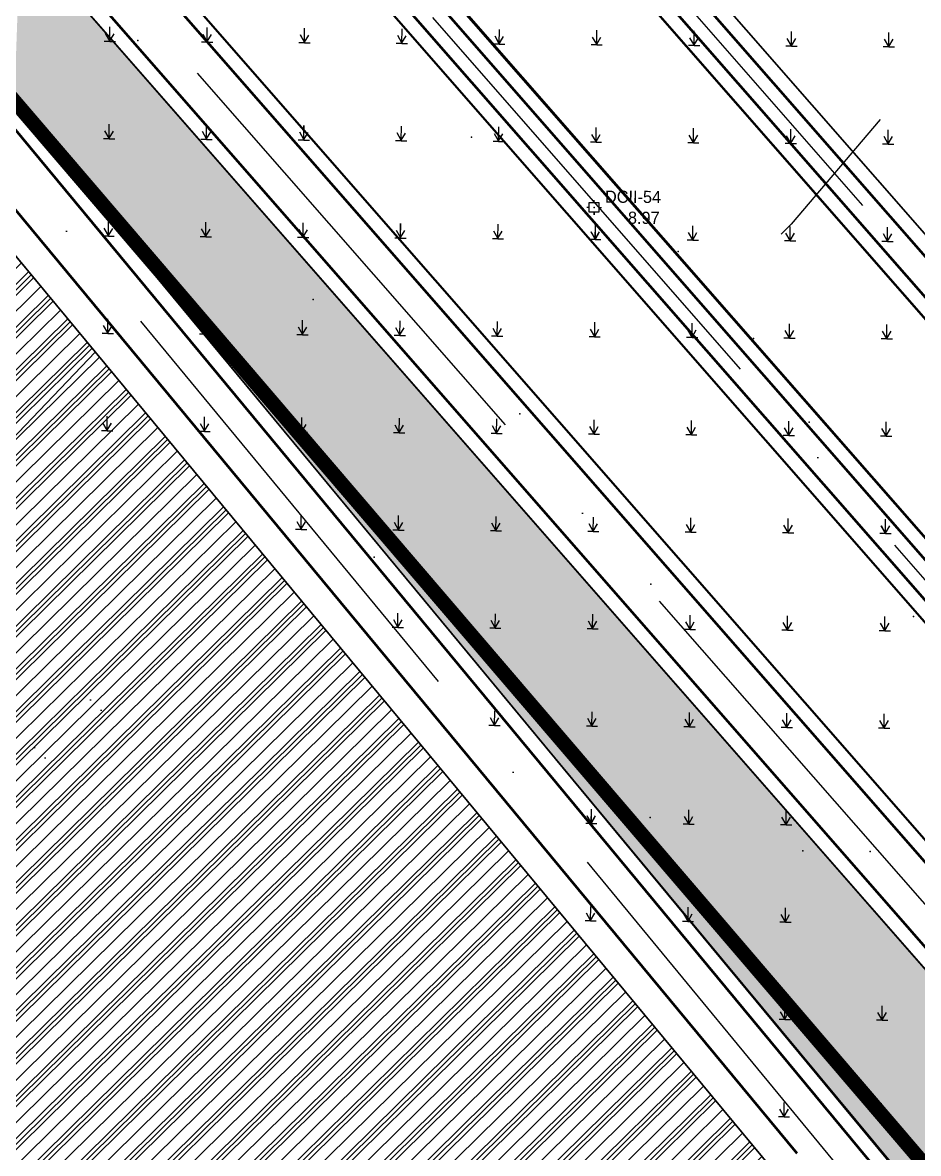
# Model space of a CAD drawing. Extents: x 577299 to 581055, y 2342699 to 2346415.
# Drawn here: x 579145.6 to 579329.5, y 2344991.1 to 2345223.4 of the extents above; entities that cross this region are included whole.
import ezdxf

# ---------------------------------------------------------------- set-up
doc = ezdxf.new("R2010")
doc.units = 0
doc.header["$LTSCALE"] = 10
doc.header["$MEASUREMENT"] = 0
for name, pattern in [('ACAD_ISO10W100', [18, 12, -3, 0, -3]), ('CENTER', [2, 1.25, -0.25, 0.25, -0.25]), ('DUONG_MON', [3.5, 0, -1.5, 2]), ('DUONGDUT', [0.1875, 0.125, -0.0625])]:
    doc.linetypes.add(name, pattern=pattern)
for name, color, linetype, lineweight in [('bo-tdc', 32, 'Continuous', 50), ('r-g-t-ke', 7, 'Continuous', 20), ('whe', 142, 'Continuous', 35), ('wlong-duong', 40, 'Continuous', 53)]:
    doc.layers.add(name, color=color, linetype=linetype, lineweight=lineweight)
for name, color, linetype in [('BoCo', 103, 'Continuous'), ('CAY-NN', 3, 'Continuous'), ('cayxanh', 74, 'Continuous'), ('DG-MON', 8, 'DUONG_MON'), ('dientich', 11, 'Continuous'), ('HTCN', 192, 'Continuous'), ('KYHIEU', 2, 'Continuous'), ('moc', 8, 'Continuous'), ('POINT', 8, 'Continuous'), ('THUA', 60, 'Continuous'), ('Tim dg', 6, 'CENTER')]:
    doc.layers.add(name, color=color, linetype=linetype)
pattern_1 = [(44.58224145, (-17089.494, 4285.579), (-4.387077064, 4.451522755), []), (44.58224145, (-17090.042, 4286.1354), (-4.387077064, 4.451522755), []), (44.58224145, (-17090.5906, 4286.692), (-4.387077064, 4.451522755), []), (44.58224145, (-17092.236, 4288.361), (-4.387077064, 4.451522755), [])]
pattern_2 = [(318.21467, (579255.8356, 2345385.644), (1.442672, 1.614372), [1.25, -1.25]), (18.21467, (579255.8356, 2345385.644), (-0.6767515, 2.056577), [1.25, -1.25]), (78.21467, (579257.023, 2345386.0348), (-2.119423, 0.442204), [1.25, -1.25])]

# ---------------------------------------------------------------- blocks, each defined once
blk = doc.blocks.new('dc-2')
at = {"layer": 'KYHIEU'}
for p, q in [((-0.5, -0.5), (-0.5, 0.5)), ((-0.5, 0.5), (0.5, 0.5)), ((0, 0.5), (0, 0.75)), ((0.5, 0.5), (0.5, -0.5)), ((-0.5, 0), (-0.75, 0)), ((0.5, -0.5), (-0.5, -0.5)), ((0, -0.5), (0, -0.75)), ((0.5, 0), (0.75, 0))]:
    blk.add_line(p, q, dxfattribs=at)
blk.add_point((0, 0), dxfattribs=at)

msp = doc.modelspace()

# ---------------------------------------------------------------- hatches: boundary and pattern name
at = {"layer": 'cayxanh'}
h = msp.add_hatch(dxfattribs=at)
h.set_pattern_fill('STARS', color=256, scale=10, angle=-0.4178, style=0)
h.set_pattern_definition(pattern_2)
h.paths.add_polyline_path([(579145.07, 2345241.36), (579143.83, 2345206.36), (579207.52, 2345129.46), (579246.61, 2345125.28)])
h = msp.add_hatch(dxfattribs=at)
h.set_pattern_fill('STARS', color=256, scale=10, angle=-0.4178, style=0)
h.set_pattern_definition(pattern_2)
h.paths.add_polyline_path([(579343.66, 2345014.34), (579280.27, 2345086.8), (579246.61, 2345125.28), (579207.52, 2345129.46), (579235.3, 2345095.92), (579290.88, 2345029)])
h = msp.add_hatch(dxfattribs=at)
h.set_pattern_fill('STARS', color=256, scale=10, angle=-0.4178, style=0)
h.set_pattern_definition(pattern_2)
h.paths.add_polyline_path([(579352.84, 2345003.84), (579343.66, 2345014.34), (579290.88, 2345029), (579351.68, 2344955.79), (579415.84, 2344882.64), (579456.82, 2344835.92), (579494.34, 2344842.14)])
at = {"layer": 'HTCN'}
h = msp.add_hatch(dxfattribs=at)
h.set_pattern_fill('PLASTI', color=256, scale=25, angle=44.5822, style=0)
h.set_pattern_definition(pattern_1)
h.paths.add_polyline_path([(579123.37, 2345200.35), (579160.48, 2345155.68), (579029.61, 2345018.65), (578977.53, 2345067.67), (579107.45, 2345201)])
h = msp.add_hatch(dxfattribs=at)
h.set_pattern_fill('PLASTI', color=256, scale=25, angle=44.5822, style=0)
h.set_pattern_definition(pattern_1)
h.paths.add_polyline_path([(579160.48, 2345155.68), (579299.46, 2344987.88), (579298.44, 2344970.34), (579098.6, 2344779.33), (578951.92, 2344937.4), (578951.92, 2344937.4), (579029.61, 2345018.65)])

# ---------------------------------------------------------------- linework, layer by layer
at = {"layer": 'bo-tdc', "extrusion": (-8.80861e-05, -0.0001149, 1), "elevation": 1.01}
for points in [[(579409.73, 2345072.46), (579409.26, 2345065.41), (579394.51, 2345052.51), (579387.46, 2345052.98), (579185.28, 2345283.86), (579185.73, 2345290.9), (579200.61, 2345303.91), (579207.67, 2345303.44)], [(579169.6, 2345276.99), (579176.68, 2345276.49), (579378.82, 2345045.42), (579378.35, 2345038.37), (579363.74, 2345025.6), (579356.69, 2345026.07), (579154.4, 2345257.31), (579154.9, 2345264.34)]]:
    msp.add_lwpolyline(points, close=True, dxfattribs=at)
at = {"layer": 'BoCo', "elevation": 0}
msp.add_lwpolyline([(579652.27, 2344619.07), (579675.08, 2344647.2), (579674.8, 2344653.17), (579562.43, 2344767.7, -0.011582), (579517.67, 2344815.49), (579352.84, 2345003.84), (579280.27, 2345086.8), (578917.04, 2345502.02), (578911.48, 2345502.3), (578901.56, 2345493.09), (578900.97, 2345480.26), (578975.96, 2345396.36), (579070.51, 2345290.57), (579116.61, 2345238.99), (579129.09, 2345224.15), (579235.3, 2345095.92), (579351.68, 2344955.79), (579415.84, 2344882.64), (579488.56, 2344799.73), (579607.78, 2344663.82), (579647.11, 2344618.97)], format="xyb", close=True, dxfattribs=at)
at = {"layer": 'CAY-NN', "ltscale": 0.5, "extrusion": (0.002986, 0.010064, 0.999945)}
for p, q in [((579163.45, 2345219.62), (579162.6, 2345221.12)), ((579163.45, 2345219.62), (579162.6, 2345221.12)), ((579163.45, 2345219.62), (579163.47, 2345222.5)), ((579163.45, 2345219.62), (579163.47, 2345222.5)), ((579163.45, 2345219.62), (579164.33, 2345221.11)), ((579163.45, 2345219.62), (579164.33, 2345221.11)), ((579183.45, 2345219.48), (579182.6, 2345220.98)), ((579183.45, 2345219.48), (579182.6, 2345220.98)), ((579183.45, 2345219.48), (579183.47, 2345222.36)), ((579183.45, 2345219.48), (579183.47, 2345222.36)), ((579183.45, 2345219.48), (579184.33, 2345220.97)), ((579183.45, 2345219.48), (579184.33, 2345220.97)), ((579203.45, 2345219.34), (579202.6, 2345220.85)), ((579203.45, 2345219.34), (579202.6, 2345220.84)), ((579203.45, 2345219.34), (579203.47, 2345222.22)), ((579203.45, 2345219.34), (579203.47, 2345222.22)), ((579203.45, 2345219.34), (579204.33, 2345220.83)), ((579203.45, 2345219.34), (579204.33, 2345220.83)), ((579223.45, 2345219.2), (579222.6, 2345220.71)), ((579223.45, 2345219.2), (579222.6, 2345220.71)), ((579223.45, 2345219.2), (579223.47, 2345222.08)), ((579223.45, 2345219.2), (579223.47, 2345222.08)), ((579223.45, 2345219.2), (579224.33, 2345220.69)), ((579223.45, 2345219.2), (579224.33, 2345220.69)), ((579243.45, 2345219.06), (579242.6, 2345220.57)), ((579243.45, 2345219.07), (579242.6, 2345220.57)), ((579243.45, 2345219.07), (579243.47, 2345221.95)), ((579243.45, 2345219.06), (579243.47, 2345221.94)), ((579243.45, 2345219.06), (579244.33, 2345220.56)), ((579243.45, 2345219.07), (579244.32, 2345220.56)), ((579263.45, 2345218.93), (579262.6, 2345220.43)), ((579263.45, 2345218.93), (579262.6, 2345220.43)), ((579263.45, 2345218.93), (579263.47, 2345221.81)), ((579263.45, 2345218.93), (579263.47, 2345221.81)), ((579263.45, 2345218.93), (579264.33, 2345220.42)), ((579263.45, 2345218.93), (579264.32, 2345220.42)), ((579283.45, 2345218.79), (579282.6, 2345220.29)), ((579283.45, 2345218.79), (579282.6, 2345220.29)), ((579283.45, 2345218.79), (579283.47, 2345221.67)), ((579283.45, 2345218.79), (579283.47, 2345221.67)), ((579283.45, 2345218.79), (579284.33, 2345220.28)), ((579283.45, 2345218.79), (579284.32, 2345220.28)), ((579303.45, 2345218.65), (579303.47, 2345221.53)), ((579303.45, 2345218.65), (579303.47, 2345221.53)), ((579323.45, 2345218.51), (579323.47, 2345221.39)), ((579163.45, 2345219.53), (579162.3, 2345219.54)), ((579163.45, 2345219.53), (579162.3, 2345219.54)), ((579163.45, 2345219.53), (579164.61, 2345219.52)), ((579163.45, 2345219.53), (579164.6, 2345219.52)), ((579183.45, 2345219.39), (579182.3, 2345219.4)), ((579183.45, 2345219.39), (579182.3, 2345219.4)), ((579183.45, 2345219.39), (579184.61, 2345219.39)), ((579183.45, 2345219.39), (579184.6, 2345219.39)), ((579203.45, 2345219.25), (579202.3, 2345219.26)), ((579203.45, 2345219.26), (579202.3, 2345219.26)), ((579203.45, 2345219.26), (579204.6, 2345219.25)), ((579203.45, 2345219.25), (579204.61, 2345219.25)), ((579223.45, 2345219.12), (579222.3, 2345219.12)), ((579223.45, 2345219.12), (579222.3, 2345219.12)), ((579223.45, 2345219.12), (579224.6, 2345219.11)), ((579223.45, 2345219.12), (579224.6, 2345219.11)), ((579243.45, 2345218.98), (579242.3, 2345218.99)), ((579243.45, 2345218.98), (579242.3, 2345218.99)), ((579243.45, 2345218.98), (579244.6, 2345218.97)), ((579243.45, 2345218.98), (579244.6, 2345218.97)), ((579263.45, 2345218.84), (579262.3, 2345218.85)), ((579263.45, 2345218.84), (579262.3, 2345218.85)), ((579263.45, 2345218.84), (579264.6, 2345218.83)), ((579263.45, 2345218.84), (579264.6, 2345218.83)), ((579283.45, 2345218.7), (579282.3, 2345218.71)), ((579283.45, 2345218.7), (579282.3, 2345218.71)), ((579283.45, 2345218.7), (579284.6, 2345218.69)), ((579283.45, 2345218.7), (579284.6, 2345218.69)), ((579303.45, 2345218.56), (579302.3, 2345218.57)), ((579303.45, 2345218.56), (579302.3, 2345218.57)), ((579303.45, 2345218.65), (579302.6, 2345220.15)), ((579303.45, 2345218.65), (579302.6, 2345220.15)), ((579303.45, 2345218.65), (579304.33, 2345220.14)), ((579303.45, 2345218.65), (579304.32, 2345220.14)), ((579303.45, 2345218.56), (579304.6, 2345218.55)), ((579303.45, 2345218.56), (579304.6, 2345218.55)), ((579323.45, 2345218.42), (579322.3, 2345218.43)), ((579323.45, 2345218.51), (579322.59, 2345220.01)), ((579323.45, 2345218.51), (579324.32, 2345220)), ((579323.45, 2345218.42), (579324.6, 2345218.41)), ((579163.31, 2345199.62), (579163.33, 2345202.5)), ((579163.32, 2345199.62), (579163.34, 2345202.5)), ((579183.31, 2345199.48), (579183.33, 2345202.36)), ((579183.32, 2345199.48), (579183.34, 2345202.36)), ((579203.31, 2345199.34), (579203.33, 2345202.22)), ((579203.32, 2345199.34), (579203.34, 2345202.22)), ((579223.31, 2345199.21), (579223.33, 2345202.09)), ((579223.31, 2345199.21), (579223.33, 2345202.08)), ((579243.31, 2345199.07), (579243.33, 2345201.95)), ((579243.31, 2345199.07), (579243.33, 2345201.95)), ((579263.31, 2345198.93), (579263.33, 2345201.81)), ((579263.31, 2345198.93), (579263.33, 2345201.81)), ((579283.31, 2345198.79), (579283.33, 2345201.67)), ((579283.31, 2345198.79), (579283.33, 2345201.67)), ((579163.32, 2345199.53), (579162.16, 2345199.54)), ((579163.31, 2345199.53), (579162.16, 2345199.54)), ((579163.32, 2345199.62), (579162.46, 2345201.12)), ((579163.31, 2345199.62), (579162.46, 2345201.12)), ((579163.31, 2345199.62), (579164.19, 2345201.11)), ((579163.31, 2345199.53), (579164.47, 2345199.53)), ((579163.32, 2345199.62), (579164.19, 2345201.11)), ((579163.32, 2345199.53), (579164.47, 2345199.53)), ((579183.32, 2345199.39), (579182.16, 2345199.4)), ((579183.31, 2345199.4), (579182.16, 2345199.4)), ((579183.32, 2345199.48), (579182.46, 2345200.99)), ((579183.31, 2345199.48), (579182.46, 2345200.99)), ((579183.31, 2345199.48), (579184.19, 2345200.97)), ((579183.31, 2345199.4), (579184.47, 2345199.39)), ((579183.32, 2345199.48), (579184.19, 2345200.97)), ((579183.32, 2345199.39), (579184.47, 2345199.39)), ((579203.32, 2345199.34), (579202.46, 2345200.85)), ((579203.31, 2345199.34), (579202.46, 2345200.85)), ((579203.31, 2345199.34), (579204.19, 2345200.83)), ((579203.32, 2345199.34), (579204.19, 2345200.83)), ((579223.31, 2345199.21), (579222.46, 2345200.71)), ((579223.31, 2345199.21), (579222.46, 2345200.71)), ((579223.31, 2345199.21), (579224.19, 2345200.7)), ((579223.31, 2345199.21), (579224.19, 2345200.7)), ((579243.31, 2345199.07), (579242.46, 2345200.57)), ((579243.31, 2345199.07), (579242.46, 2345200.57)), ((579243.31, 2345199.07), (579244.19, 2345200.56)), ((579243.31, 2345199.07), (579244.19, 2345200.56)), ((579263.31, 2345198.93), (579262.46, 2345200.43)), ((579263.31, 2345198.93), (579262.46, 2345200.43)), ((579263.31, 2345198.93), (579264.19, 2345200.42)), ((579263.31, 2345198.93), (579264.19, 2345200.42)), ((579283.31, 2345198.79), (579282.46, 2345200.29)), ((579283.31, 2345198.79), (579282.46, 2345200.29)), ((579283.31, 2345198.79), (579284.19, 2345200.28)), ((579283.31, 2345198.79), (579284.19, 2345200.28)), ((579303.31, 2345198.65), (579302.46, 2345200.15)), ((579303.31, 2345198.65), (579303.33, 2345201.53)), ((579303.31, 2345198.65), (579304.18, 2345200.14)), ((579323.31, 2345198.51), (579322.46, 2345200.01)), ((579323.31, 2345198.51), (579323.33, 2345201.39)), ((579323.31, 2345198.51), (579324.18, 2345200)), ((579203.31, 2345199.26), (579202.16, 2345199.26)), ((579203.31, 2345199.26), (579202.16, 2345199.26)), ((579203.31, 2345199.26), (579204.47, 2345199.25)), ((579203.31, 2345199.26), (579204.46, 2345199.25)), ((579223.31, 2345199.12), (579222.16, 2345199.13)), ((579223.31, 2345199.12), (579222.16, 2345199.13)), ((579223.31, 2345199.12), (579224.47, 2345199.11)), ((579223.31, 2345199.12), (579224.46, 2345199.11)), ((579243.31, 2345198.98), (579242.16, 2345198.99)), ((579243.31, 2345198.98), (579242.16, 2345198.99)), ((579243.31, 2345198.98), (579244.47, 2345198.97)), ((579243.31, 2345198.98), (579244.46, 2345198.97)), ((579263.31, 2345198.84), (579262.16, 2345198.85)), ((579263.31, 2345198.84), (579262.16, 2345198.85)), ((579263.31, 2345198.84), (579264.47, 2345198.83)), ((579263.31, 2345198.84), (579264.46, 2345198.83)), ((579283.31, 2345198.7), (579282.16, 2345198.71)), ((579283.31, 2345198.7), (579282.16, 2345198.71)), ((579283.31, 2345198.7), (579284.46, 2345198.69)), ((579283.31, 2345198.7), (579284.46, 2345198.69)), ((579303.31, 2345198.56), (579302.16, 2345198.57)), ((579303.31, 2345198.56), (579304.46, 2345198.55)), ((579323.31, 2345198.42), (579322.16, 2345198.43)), ((579323.31, 2345198.42), (579324.46, 2345198.42)), ((579163.18, 2345179.62), (579162.32, 2345181.13)), ((579163.18, 2345179.62), (579162.32, 2345181.13)), ((579163.18, 2345179.62), (579163.2, 2345182.5)), ((579163.18, 2345179.62), (579163.2, 2345182.5)), ((579163.18, 2345179.62), (579164.05, 2345181.11)), ((579163.18, 2345179.62), (579164.05, 2345181.11)), ((579183.18, 2345179.48), (579182.32, 2345180.99)), ((579183.18, 2345179.48), (579182.32, 2345180.99)), ((579183.18, 2345179.48), (579183.2, 2345182.36)), ((579183.18, 2345179.48), (579183.2, 2345182.36)), ((579183.18, 2345179.48), (579184.05, 2345180.98)), ((579183.18, 2345179.48), (579184.05, 2345180.97)), ((579203.18, 2345179.35), (579202.32, 2345180.85)), ((579203.18, 2345179.35), (579202.32, 2345180.85)), ((579203.18, 2345179.35), (579203.2, 2345182.23)), ((579203.18, 2345179.35), (579203.2, 2345182.23)), ((579203.18, 2345179.35), (579204.05, 2345180.84)), ((579203.18, 2345179.35), (579204.05, 2345180.84)), ((579223.17, 2345179.21), (579223.19, 2345182.09)), ((579223.18, 2345179.21), (579223.2, 2345182.09)), ((579243.17, 2345179.07), (579243.19, 2345181.95)), ((579243.18, 2345179.07), (579243.2, 2345181.95)), ((579263.17, 2345178.93), (579263.19, 2345181.81)), ((579263.18, 2345178.93), (579263.2, 2345181.81)), ((579283.17, 2345178.79), (579283.19, 2345181.67)), ((579283.18, 2345178.79), (579283.19, 2345181.67)), ((579303.17, 2345178.65), (579303.19, 2345181.53)), ((579303.17, 2345178.65), (579303.19, 2345181.53)), ((579323.17, 2345178.51), (579323.19, 2345181.39)), ((579163.18, 2345179.54), (579162.02, 2345179.54)), ((579163.18, 2345179.54), (579162.03, 2345179.54)), ((579163.18, 2345179.54), (579164.33, 2345179.53)), ((579163.18, 2345179.54), (579164.33, 2345179.53)), ((579183.18, 2345179.4), (579182.02, 2345179.4)), ((579183.18, 2345179.4), (579182.03, 2345179.4)), ((579183.18, 2345179.4), (579184.33, 2345179.39)), ((579183.18, 2345179.4), (579184.33, 2345179.39)), ((579203.18, 2345179.26), (579202.02, 2345179.27)), ((579203.17, 2345179.26), (579202.02, 2345179.27)), ((579203.17, 2345179.26), (579204.33, 2345179.25)), ((579203.18, 2345179.26), (579204.33, 2345179.25)), ((579223.18, 2345179.12), (579222.02, 2345179.13)), ((579223.17, 2345179.12), (579222.02, 2345179.13)), ((579223.18, 2345179.21), (579222.32, 2345180.71)), ((579223.17, 2345179.21), (579222.32, 2345180.71)), ((579223.17, 2345179.21), (579224.05, 2345180.7)), ((579223.17, 2345179.12), (579224.33, 2345179.11)), ((579223.18, 2345179.21), (579224.05, 2345180.7)), ((579223.18, 2345179.12), (579224.33, 2345179.11)), ((579243.18, 2345178.98), (579242.02, 2345178.99)), ((579243.17, 2345178.98), (579242.02, 2345178.99)), ((579243.18, 2345179.07), (579242.32, 2345180.57)), ((579243.17, 2345179.07), (579242.32, 2345180.57)), ((579243.17, 2345179.07), (579244.05, 2345180.56)), ((579243.17, 2345178.98), (579244.33, 2345178.97)), ((579243.18, 2345179.07), (579244.05, 2345180.56)), ((579243.18, 2345178.98), (579244.33, 2345178.97)), ((579263.18, 2345178.84), (579262.02, 2345178.85)), ((579263.17, 2345178.84), (579262.02, 2345178.85)), ((579263.18, 2345178.93), (579262.32, 2345180.43)), ((579263.17, 2345178.93), (579262.32, 2345180.43)), ((579263.17, 2345178.93), (579264.05, 2345180.42)), ((579263.17, 2345178.84), (579264.32, 2345178.83)), ((579263.18, 2345178.93), (579264.05, 2345180.42)), ((579263.18, 2345178.84), (579264.33, 2345178.83)), ((579283.17, 2345178.7), (579282.02, 2345178.71)), ((579283.17, 2345178.7), (579282.02, 2345178.71)), ((579283.18, 2345178.79), (579282.32, 2345180.29)), ((579283.17, 2345178.79), (579282.32, 2345180.29)), ((579283.17, 2345178.79), (579284.05, 2345180.28)), ((579283.17, 2345178.7), (579284.33, 2345178.69)), ((579283.17, 2345178.7), (579284.32, 2345178.69)), ((579283.18, 2345178.79), (579284.05, 2345180.28)), ((579303.17, 2345178.56), (579302.02, 2345178.57)), ((579303.17, 2345178.56), (579302.02, 2345178.57)), ((579303.17, 2345178.65), (579302.32, 2345180.15)), ((579303.17, 2345178.65), (579302.32, 2345180.15)), ((579303.17, 2345178.65), (579304.05, 2345180.14)), ((579303.17, 2345178.65), (579304.05, 2345180.14)), ((579303.17, 2345178.56), (579304.33, 2345178.56)), ((579303.17, 2345178.56), (579304.32, 2345178.56)), ((579323.17, 2345178.43), (579322.02, 2345178.43)), ((579323.17, 2345178.51), (579322.32, 2345180.02)), ((579323.17, 2345178.51), (579324.05, 2345180)), ((579323.17, 2345178.43), (579324.32, 2345178.42)), ((579163.04, 2345159.62), (579163.06, 2345162.5)), ((579163.04, 2345159.62), (579163.06, 2345162.5)), ((579183.04, 2345159.49), (579183.06, 2345162.37)), ((579183.04, 2345159.49), (579183.06, 2345162.37)), ((579203.04, 2345159.35), (579203.06, 2345162.23)), ((579203.04, 2345159.35), (579203.06, 2345162.23)), ((579163.04, 2345159.62), (579162.18, 2345161.13)), ((579163.04, 2345159.62), (579162.19, 2345161.13)), ((579163.04, 2345159.62), (579163.91, 2345161.12)), ((579163.04, 2345159.62), (579163.91, 2345161.11)), ((579183.04, 2345159.49), (579182.18, 2345160.99)), ((579183.04, 2345159.49), (579182.19, 2345160.99)), ((579183.04, 2345159.49), (579183.91, 2345160.98)), ((579183.04, 2345159.49), (579183.91, 2345160.98)), ((579203.04, 2345159.35), (579202.18, 2345160.85)), ((579203.04, 2345159.35), (579202.19, 2345160.85)), ((579203.04, 2345159.35), (579203.91, 2345160.84)), ((579203.04, 2345159.35), (579203.91, 2345160.84)), ((579223.04, 2345159.21), (579222.18, 2345160.71)), ((579223.04, 2345159.21), (579222.18, 2345160.71)), ((579223.04, 2345159.21), (579223.06, 2345162.09)), ((579223.04, 2345159.21), (579223.06, 2345162.09)), ((579223.04, 2345159.21), (579223.91, 2345160.7)), ((579223.04, 2345159.21), (579223.91, 2345160.7)), ((579243.04, 2345159.07), (579242.18, 2345160.57)), ((579243.04, 2345159.07), (579242.18, 2345160.57)), ((579243.04, 2345159.07), (579243.06, 2345161.95)), ((579243.04, 2345159.07), (579243.06, 2345161.95)), ((579243.04, 2345159.07), (579243.91, 2345160.56)), ((579243.04, 2345159.07), (579243.91, 2345160.56)), ((579263.04, 2345158.93), (579262.18, 2345160.43)), ((579263.04, 2345158.93), (579262.18, 2345160.43)), ((579263.04, 2345158.93), (579263.06, 2345161.81)), ((579263.04, 2345158.93), (579263.06, 2345161.81)), ((579263.04, 2345158.93), (579263.91, 2345160.42)), ((579263.04, 2345158.93), (579263.91, 2345160.42)), ((579283.04, 2345158.79), (579282.18, 2345160.29)), ((579283.03, 2345158.79), (579282.18, 2345160.29)), ((579283.03, 2345158.79), (579283.05, 2345161.67)), ((579283.03, 2345158.79), (579283.91, 2345160.28)), ((579283.04, 2345158.79), (579283.06, 2345161.67)), ((579283.04, 2345158.79), (579283.91, 2345160.28)), ((579303.04, 2345158.65), (579302.18, 2345160.16)), ((579303.03, 2345158.65), (579302.18, 2345160.16)), ((579303.03, 2345158.65), (579303.05, 2345161.53)), ((579303.03, 2345158.65), (579303.91, 2345160.14)), ((579303.04, 2345158.65), (579303.06, 2345161.53)), ((579303.04, 2345158.65), (579303.91, 2345160.14)), ((579323.04, 2345158.51), (579322.18, 2345160.02)), ((579323.03, 2345158.51), (579322.18, 2345160.02)), ((579323.03, 2345158.51), (579323.05, 2345161.39)), ((579323.03, 2345158.51), (579323.91, 2345160)), ((579323.04, 2345158.51), (579323.06, 2345161.39)), ((579323.04, 2345158.51), (579323.91, 2345160)), ((579163.04, 2345159.54), (579161.89, 2345159.55)), ((579163.04, 2345159.54), (579161.89, 2345159.54)), ((579163.04, 2345159.54), (579164.19, 2345159.53)), ((579163.04, 2345159.54), (579164.19, 2345159.53)), ((579183.04, 2345159.4), (579181.89, 2345159.41)), ((579183.04, 2345159.4), (579181.89, 2345159.41)), ((579183.04, 2345159.4), (579184.19, 2345159.39)), ((579183.04, 2345159.4), (579184.19, 2345159.39)), ((579203.04, 2345159.26), (579201.88, 2345159.27)), ((579203.04, 2345159.26), (579201.89, 2345159.27)), ((579203.04, 2345159.26), (579204.19, 2345159.25)), ((579203.04, 2345159.26), (579204.19, 2345159.25)), ((579223.04, 2345159.12), (579221.88, 2345159.13)), ((579223.04, 2345159.12), (579221.89, 2345159.13)), ((579223.04, 2345159.12), (579224.19, 2345159.11)), ((579223.04, 2345159.12), (579224.19, 2345159.11)), ((579243.04, 2345158.98), (579241.88, 2345158.99)), ((579243.04, 2345158.98), (579241.89, 2345158.99)), ((579243.04, 2345158.98), (579244.19, 2345158.97)), ((579243.04, 2345158.98), (579244.19, 2345158.97)), ((579263.04, 2345158.84), (579261.88, 2345158.85)), ((579263.03, 2345158.84), (579261.88, 2345158.85)), ((579263.03, 2345158.84), (579264.19, 2345158.84)), ((579263.04, 2345158.84), (579264.19, 2345158.83)), ((579283.04, 2345158.7), (579281.88, 2345158.71)), ((579283.03, 2345158.7), (579281.88, 2345158.71)), ((579283.03, 2345158.7), (579284.19, 2345158.7)), ((579283.04, 2345158.7), (579284.19, 2345158.7)), ((579303.04, 2345158.57), (579301.88, 2345158.57)), ((579303.03, 2345158.57), (579301.88, 2345158.57)), ((579303.03, 2345158.57), (579304.19, 2345158.56)), ((579303.04, 2345158.57), (579304.19, 2345158.56)), ((579323.04, 2345158.43), (579321.88, 2345158.43)), ((579323.03, 2345158.43), (579321.88, 2345158.43)), ((579323.03, 2345158.43), (579324.19, 2345158.42)), ((579323.04, 2345158.43), (579324.19, 2345158.42)), ((579162.9, 2345139.63), (579162.92, 2345142.51)), ((579162.9, 2345139.63), (579162.92, 2345142.51)), ((579182.9, 2345139.49), (579182.92, 2345142.37)), ((579182.9, 2345139.49), (579182.92, 2345142.37)), ((579202.9, 2345139.35), (579202.92, 2345142.23)), ((579202.9, 2345139.35), (579202.92, 2345142.23)), ((579222.9, 2345139.21), (579222.92, 2345142.09)), ((579222.9, 2345139.21), (579222.92, 2345142.09)), ((579242.9, 2345139.07), (579242.92, 2345141.95)), ((579242.9, 2345139.07), (579242.92, 2345141.95)), ((579262.9, 2345138.93), (579262.92, 2345141.81)), ((579262.9, 2345138.93), (579262.92, 2345141.81)), ((579282.9, 2345138.79), (579282.92, 2345141.67)), ((579282.9, 2345138.79), (579282.92, 2345141.67)), ((579302.9, 2345138.65), (579302.92, 2345141.53)), ((579302.9, 2345138.65), (579302.92, 2345141.53)), ((579322.9, 2345138.52), (579322.92, 2345141.4)), ((579322.9, 2345138.52), (579322.92, 2345141.4)), ((579162.9, 2345139.54), (579161.75, 2345139.55)), ((579162.9, 2345139.54), (579161.75, 2345139.55)), ((579162.9, 2345139.63), (579162.05, 2345141.13)), ((579162.9, 2345139.63), (579162.05, 2345141.13)), ((579162.9, 2345139.63), (579163.78, 2345141.12)), ((579162.9, 2345139.63), (579163.77, 2345141.12)), ((579162.9, 2345139.54), (579164.05, 2345139.53)), ((579162.9, 2345139.54), (579164.05, 2345139.53)), ((579182.9, 2345139.4), (579181.75, 2345139.41)), ((579182.9, 2345139.4), (579181.75, 2345139.41)), ((579182.9, 2345139.49), (579182.05, 2345140.99)), ((579182.9, 2345139.49), (579182.05, 2345140.99)), ((579182.9, 2345139.49), (579183.78, 2345140.98)), ((579182.9, 2345139.49), (579183.77, 2345140.98)), ((579182.9, 2345139.4), (579184.05, 2345139.39)), ((579182.9, 2345139.4), (579184.05, 2345139.39)), ((579202.9, 2345139.26), (579201.75, 2345139.27)), ((579202.9, 2345139.26), (579201.75, 2345139.27)), ((579202.9, 2345139.35), (579202.05, 2345140.85)), ((579202.9, 2345139.35), (579202.05, 2345140.85)), ((579202.9, 2345139.35), (579203.78, 2345140.84)), ((579202.9, 2345139.35), (579203.77, 2345140.84)), ((579202.9, 2345139.26), (579204.05, 2345139.25)), ((579202.9, 2345139.26), (579204.05, 2345139.25)), ((579222.9, 2345139.12), (579221.75, 2345139.13)), ((579222.9, 2345139.12), (579221.75, 2345139.13)), ((579222.9, 2345139.21), (579222.04, 2345140.71)), ((579222.9, 2345139.21), (579222.05, 2345140.71)), ((579222.9, 2345139.21), (579223.77, 2345140.7)), ((579222.9, 2345139.21), (579223.77, 2345140.7)), ((579222.9, 2345139.12), (579224.05, 2345139.11)), ((579222.9, 2345139.12), (579224.05, 2345139.11)), ((579242.9, 2345138.98), (579241.75, 2345138.99)), ((579242.9, 2345138.98), (579241.75, 2345138.99)), ((579242.9, 2345139.07), (579242.04, 2345140.57)), ((579242.9, 2345139.07), (579242.05, 2345140.57)), ((579242.9, 2345139.07), (579243.77, 2345140.56)), ((579242.9, 2345139.07), (579243.77, 2345140.56)), ((579242.9, 2345138.98), (579244.05, 2345138.98)), ((579242.9, 2345138.98), (579244.05, 2345138.98)), ((579262.9, 2345138.93), (579262.04, 2345140.43)), ((579262.9, 2345138.93), (579262.05, 2345140.43)), ((579262.9, 2345138.93), (579263.77, 2345140.42)), ((579262.9, 2345138.93), (579263.77, 2345140.42)), ((579282.9, 2345138.79), (579282.04, 2345140.3)), ((579282.9, 2345138.79), (579282.05, 2345140.3)), ((579282.9, 2345138.79), (579283.77, 2345140.28)), ((579282.9, 2345138.79), (579283.77, 2345140.28)), ((579302.9, 2345138.65), (579302.04, 2345140.16)), ((579302.9, 2345138.65), (579302.04, 2345140.16)), ((579302.9, 2345138.65), (579303.77, 2345140.15)), ((579302.9, 2345138.65), (579303.77, 2345140.14)), ((579322.9, 2345138.52), (579322.04, 2345140.02)), ((579322.9, 2345138.52), (579322.04, 2345140.02)), ((579322.9, 2345138.52), (579323.77, 2345140.01)), ((579322.9, 2345138.52), (579323.77, 2345140.01)), ((579262.9, 2345138.84), (579261.74, 2345138.85)), ((579262.9, 2345138.84), (579261.75, 2345138.85)), ((579262.9, 2345138.84), (579264.05, 2345138.84)), ((579262.9, 2345138.84), (579264.05, 2345138.84)), ((579282.9, 2345138.71), (579281.74, 2345138.71)), ((579282.9, 2345138.71), (579281.75, 2345138.71)), ((579282.9, 2345138.71), (579284.05, 2345138.7)), ((579282.9, 2345138.71), (579284.05, 2345138.7)), ((579302.9, 2345138.57), (579301.74, 2345138.58)), ((579302.9, 2345138.57), (579301.75, 2345138.57)), ((579302.9, 2345138.57), (579304.05, 2345138.56)), ((579302.9, 2345138.57), (579304.05, 2345138.56)), ((579322.9, 2345138.43), (579321.74, 2345138.44)), ((579322.89, 2345138.43), (579321.74, 2345138.44)), ((579322.89, 2345138.43), (579324.05, 2345138.42)), ((579322.9, 2345138.43), (579324.05, 2345138.42)), ((579202.76, 2345119.35), (579201.91, 2345120.85)), ((579202.76, 2345119.35), (579201.91, 2345120.85)), ((579202.76, 2345119.35), (579202.78, 2345122.23)), ((579202.76, 2345119.35), (579202.78, 2345122.23)), ((579202.76, 2345119.35), (579203.64, 2345120.84)), ((579202.76, 2345119.35), (579203.63, 2345120.84)), ((579222.76, 2345119.21), (579221.91, 2345120.71)), ((579222.76, 2345119.21), (579221.91, 2345120.71)), ((579222.76, 2345119.21), (579222.78, 2345122.09)), ((579222.76, 2345119.21), (579222.78, 2345122.09)), ((579222.76, 2345119.21), (579223.64, 2345120.7)), ((579222.76, 2345119.21), (579223.63, 2345120.7)), ((579242.76, 2345119.07), (579241.91, 2345120.58)), ((579242.76, 2345119.07), (579241.91, 2345120.57)), ((579242.76, 2345119.07), (579242.78, 2345121.95)), ((579242.76, 2345119.07), (579242.78, 2345121.95)), ((579242.76, 2345119.07), (579243.64, 2345120.56)), ((579242.76, 2345119.07), (579243.63, 2345120.56)), ((579262.76, 2345118.93), (579261.91, 2345120.44)), ((579262.76, 2345118.93), (579261.91, 2345120.44)), ((579262.76, 2345118.93), (579262.78, 2345121.81)), ((579262.76, 2345118.93), (579262.78, 2345121.81)), ((579262.76, 2345118.93), (579263.64, 2345120.42)), ((579262.76, 2345118.93), (579263.63, 2345120.42)), ((579282.76, 2345118.79), (579282.78, 2345121.67)), ((579282.76, 2345118.8), (579282.78, 2345121.67)), ((579302.76, 2345118.66), (579302.78, 2345121.54)), ((579302.76, 2345118.66), (579302.78, 2345121.54)), ((579322.76, 2345118.52), (579322.78, 2345121.4)), ((579322.76, 2345118.52), (579322.78, 2345121.4)), ((579202.76, 2345119.26), (579201.61, 2345119.27)), ((579202.76, 2345119.26), (579201.61, 2345119.27)), ((579202.76, 2345119.26), (579203.91, 2345119.25)), ((579202.76, 2345119.26), (579203.91, 2345119.25)), ((579222.76, 2345119.12), (579221.61, 2345119.13)), ((579222.76, 2345119.12), (579221.61, 2345119.13)), ((579222.76, 2345119.12), (579223.91, 2345119.12)), ((579222.76, 2345119.12), (579223.91, 2345119.12)), ((579242.76, 2345118.98), (579241.61, 2345118.99)), ((579242.76, 2345118.98), (579241.61, 2345118.99)), ((579242.76, 2345118.98), (579243.91, 2345118.98)), ((579242.76, 2345118.98), (579243.91, 2345118.98)), ((579262.76, 2345118.85), (579261.61, 2345118.85)), ((579262.76, 2345118.85), (579261.61, 2345118.85)), ((579262.76, 2345118.85), (579263.91, 2345118.84)), ((579262.76, 2345118.85), (579263.91, 2345118.84)), ((579282.76, 2345118.71), (579281.61, 2345118.72)), ((579282.76, 2345118.71), (579281.61, 2345118.72)), ((579282.76, 2345118.8), (579281.9, 2345120.3)), ((579282.76, 2345118.79), (579281.91, 2345120.3)), ((579282.76, 2345118.79), (579283.63, 2345120.29)), ((579282.76, 2345118.8), (579283.63, 2345120.29)), ((579282.76, 2345118.71), (579283.91, 2345118.7)), ((579282.76, 2345118.71), (579283.91, 2345118.7)), ((579302.76, 2345118.57), (579301.61, 2345118.58)), ((579302.76, 2345118.57), (579301.61, 2345118.58)), ((579302.76, 2345118.66), (579301.9, 2345120.16)), ((579302.76, 2345118.66), (579301.91, 2345120.16)), ((579302.76, 2345118.66), (579303.63, 2345120.15)), ((579302.76, 2345118.66), (579303.63, 2345120.15)), ((579302.76, 2345118.57), (579303.91, 2345118.56)), ((579302.76, 2345118.57), (579303.91, 2345118.56)), ((579322.76, 2345118.43), (579321.6, 2345118.44)), ((579322.76, 2345118.43), (579321.61, 2345118.44)), ((579322.76, 2345118.52), (579321.9, 2345120.02)), ((579322.76, 2345118.52), (579321.91, 2345120.02)), ((579322.76, 2345118.52), (579323.63, 2345120.01)), ((579322.76, 2345118.52), (579323.63, 2345120.01)), ((579322.76, 2345118.43), (579323.91, 2345118.42)), ((579322.76, 2345118.43), (579323.91, 2345118.42)), ((579222.62, 2345099.21), (579222.64, 2345102.09)), ((579222.62, 2345099.21), (579222.64, 2345102.09)), ((579242.62, 2345099.07), (579242.64, 2345101.95)), ((579242.62, 2345099.07), (579242.64, 2345101.95)), ((579262.62, 2345098.94), (579262.64, 2345101.82)), ((579262.62, 2345098.94), (579262.64, 2345101.81)), ((579222.62, 2345099.21), (579221.77, 2345100.72)), ((579222.62, 2345099.21), (579221.77, 2345100.72)), ((579222.62, 2345099.21), (579223.5, 2345100.7)), ((579222.62, 2345099.21), (579223.5, 2345100.7)), ((579242.62, 2345099.07), (579241.77, 2345100.58)), ((579242.62, 2345099.07), (579241.77, 2345100.58)), ((579242.62, 2345099.07), (579243.5, 2345100.56)), ((579242.62, 2345099.07), (579243.5, 2345100.56)), ((579262.62, 2345098.94), (579261.77, 2345100.44)), ((579262.62, 2345098.94), (579261.77, 2345100.44)), ((579262.62, 2345098.94), (579263.5, 2345100.43)), ((579262.62, 2345098.94), (579263.5, 2345100.43)), ((579282.62, 2345098.8), (579281.77, 2345100.3)), ((579282.62, 2345098.8), (579281.77, 2345100.3)), ((579282.62, 2345098.8), (579282.64, 2345101.68)), ((579282.62, 2345098.8), (579282.64, 2345101.68)), ((579282.62, 2345098.8), (579283.5, 2345100.29)), ((579282.62, 2345098.8), (579283.49, 2345100.29)), ((579302.62, 2345098.66), (579301.77, 2345100.16)), ((579302.62, 2345098.66), (579301.77, 2345100.16)), ((579302.62, 2345098.66), (579302.64, 2345101.54)), ((579302.62, 2345098.66), (579302.64, 2345101.54)), ((579302.62, 2345098.66), (579303.5, 2345100.15)), ((579302.62, 2345098.66), (579303.49, 2345100.15)), ((579322.62, 2345098.52), (579321.77, 2345100.02)), ((579322.62, 2345098.52), (579321.77, 2345100.02)), ((579322.62, 2345098.52), (579322.64, 2345101.4)), ((579322.62, 2345098.52), (579322.64, 2345101.4)), ((579322.62, 2345098.52), (579323.5, 2345100.01)), ((579322.62, 2345098.52), (579323.49, 2345100.01)), ((579222.62, 2345099.12), (579221.47, 2345099.13)), ((579222.62, 2345099.13), (579221.47, 2345099.13)), ((579222.62, 2345099.13), (579223.77, 2345099.12)), ((579222.62, 2345099.12), (579223.78, 2345099.12)), ((579242.62, 2345098.99), (579241.47, 2345098.99)), ((579242.62, 2345098.99), (579241.47, 2345098.99)), ((579242.62, 2345098.99), (579243.77, 2345098.98)), ((579242.62, 2345098.99), (579243.77, 2345098.98)), ((579262.62, 2345098.85), (579261.47, 2345098.86)), ((579262.62, 2345098.85), (579261.47, 2345098.86)), ((579262.62, 2345098.85), (579263.77, 2345098.84)), ((579262.62, 2345098.85), (579263.77, 2345098.84)), ((579282.62, 2345098.71), (579281.47, 2345098.72)), ((579282.62, 2345098.71), (579281.47, 2345098.72)), ((579282.62, 2345098.71), (579283.77, 2345098.7)), ((579282.62, 2345098.71), (579283.77, 2345098.7)), ((579302.62, 2345098.57), (579301.47, 2345098.58)), ((579302.62, 2345098.57), (579301.47, 2345098.58)), ((579302.62, 2345098.57), (579303.77, 2345098.56)), ((579302.62, 2345098.57), (579303.77, 2345098.56)), ((579322.62, 2345098.43), (579321.47, 2345098.44)), ((579322.62, 2345098.43), (579321.47, 2345098.44)), ((579322.62, 2345098.43), (579323.77, 2345098.42)), ((579322.62, 2345098.43), (579323.77, 2345098.42)), ((579242.48, 2345079.08), (579242.5, 2345081.96)), ((579242.49, 2345079.08), (579242.51, 2345081.96)), ((579262.48, 2345078.94), (579262.5, 2345081.82)), ((579262.48, 2345078.94), (579262.5, 2345081.82)), ((579282.48, 2345078.8), (579282.5, 2345081.68)), ((579282.48, 2345078.8), (579282.5, 2345081.68)), ((579302.48, 2345078.66), (579302.5, 2345081.54)), ((579302.48, 2345078.66), (579302.5, 2345081.54)), ((579322.48, 2345078.52), (579322.5, 2345081.4)), ((579322.48, 2345078.52), (579322.5, 2345081.4)), ((579242.48, 2345078.99), (579241.33, 2345079)), ((579242.48, 2345078.99), (579241.33, 2345079)), ((579242.49, 2345079.08), (579241.63, 2345080.58)), ((579242.48, 2345079.08), (579241.63, 2345080.58)), ((579242.48, 2345079.08), (579243.36, 2345080.57)), ((579242.48, 2345078.99), (579243.64, 2345078.98)), ((579242.48, 2345078.99), (579243.63, 2345078.98)), ((579242.49, 2345079.08), (579243.36, 2345080.57)), ((579262.48, 2345078.85), (579261.33, 2345078.86)), ((579262.48, 2345078.85), (579261.33, 2345078.86)), ((579262.48, 2345078.94), (579261.63, 2345080.44)), ((579262.48, 2345078.94), (579261.63, 2345080.44)), ((579262.48, 2345078.94), (579263.36, 2345080.43)), ((579262.48, 2345078.94), (579263.36, 2345080.43)), ((579262.48, 2345078.85), (579263.64, 2345078.84)), ((579262.48, 2345078.85), (579263.63, 2345078.84)), ((579282.48, 2345078.71), (579281.33, 2345078.72)), ((579282.48, 2345078.71), (579281.33, 2345078.72)), ((579282.48, 2345078.8), (579281.63, 2345080.3)), ((579282.48, 2345078.8), (579281.63, 2345080.3)), ((579282.48, 2345078.8), (579283.36, 2345080.29)), ((579282.48, 2345078.8), (579283.36, 2345080.29)), ((579282.48, 2345078.71), (579283.64, 2345078.7)), ((579282.48, 2345078.71), (579283.63, 2345078.7)), ((579302.48, 2345078.57), (579301.33, 2345078.58)), ((579302.48, 2345078.57), (579301.33, 2345078.58)), ((579302.48, 2345078.66), (579301.63, 2345080.16)), ((579302.48, 2345078.66), (579301.63, 2345080.16)), ((579302.48, 2345078.66), (579303.36, 2345080.15)), ((579302.48, 2345078.66), (579303.36, 2345080.15)), ((579302.48, 2345078.57), (579303.63, 2345078.56)), ((579302.48, 2345078.57), (579303.63, 2345078.56)), ((579322.48, 2345078.52), (579321.63, 2345080.02)), ((579322.48, 2345078.52), (579321.63, 2345080.02)), ((579322.48, 2345078.52), (579323.36, 2345080.01)), ((579322.48, 2345078.52), (579323.36, 2345080.01)), ((579322.48, 2345078.43), (579321.33, 2345078.44)), ((579322.48, 2345078.43), (579321.33, 2345078.44)), ((579322.48, 2345078.43), (579323.63, 2345078.42)), ((579322.48, 2345078.43), (579323.63, 2345078.42)), ((579262.35, 2345058.94), (579261.49, 2345060.44)), ((579262.34, 2345058.94), (579261.49, 2345060.44)), ((579262.34, 2345058.94), (579262.36, 2345061.82)), ((579262.34, 2345058.94), (579263.22, 2345060.43)), ((579262.35, 2345058.94), (579262.37, 2345061.82)), ((579262.35, 2345058.94), (579263.22, 2345060.43)), ((579282.35, 2345058.8), (579281.49, 2345060.3)), ((579282.34, 2345058.8), (579281.49, 2345060.3)), ((579282.34, 2345058.8), (579282.36, 2345061.68)), ((579282.34, 2345058.8), (579283.22, 2345060.29)), ((579282.35, 2345058.8), (579282.37, 2345061.68)), ((579282.35, 2345058.8), (579283.22, 2345060.29)), ((579302.35, 2345058.66), (579301.49, 2345060.16)), ((579302.34, 2345058.66), (579301.49, 2345060.16)), ((579302.34, 2345058.66), (579302.36, 2345061.54)), ((579302.34, 2345058.66), (579303.22, 2345060.15)), ((579302.35, 2345058.66), (579302.37, 2345061.54)), ((579302.35, 2345058.66), (579303.22, 2345060.15)), ((579262.35, 2345058.85), (579261.19, 2345058.86)), ((579262.34, 2345058.85), (579261.19, 2345058.86)), ((579262.34, 2345058.85), (579263.5, 2345058.84)), ((579262.35, 2345058.85), (579263.5, 2345058.84)), ((579282.35, 2345058.71), (579281.19, 2345058.72)), ((579282.34, 2345058.71), (579281.19, 2345058.72)), ((579282.34, 2345058.71), (579283.5, 2345058.7)), ((579282.35, 2345058.71), (579283.5, 2345058.7)), ((579302.34, 2345058.57), (579301.19, 2345058.58)), ((579302.34, 2345058.57), (579301.19, 2345058.58)), ((579302.34, 2345058.57), (579303.5, 2345058.56)), ((579302.34, 2345058.57), (579303.49, 2345058.57)), ((579262.21, 2345038.94), (579262.23, 2345041.82)), ((579262.21, 2345038.94), (579262.23, 2345041.82)), ((579282.21, 2345038.8), (579282.23, 2345041.68)), ((579282.21, 2345038.8), (579282.23, 2345041.68)), ((579302.21, 2345038.66), (579302.23, 2345041.54)), ((579302.21, 2345038.66), (579302.22, 2345041.54)), ((579262.21, 2345038.94), (579261.35, 2345040.44)), ((579262.21, 2345038.94), (579261.35, 2345040.44)), ((579262.21, 2345038.94), (579263.08, 2345040.43)), ((579262.21, 2345038.94), (579263.08, 2345040.43)), ((579282.21, 2345038.8), (579281.35, 2345040.3)), ((579282.21, 2345038.8), (579281.35, 2345040.3)), ((579282.21, 2345038.8), (579283.08, 2345040.29)), ((579282.21, 2345038.8), (579283.08, 2345040.29)), ((579302.21, 2345038.66), (579301.35, 2345040.16)), ((579302.21, 2345038.66), (579301.35, 2345040.16)), ((579302.21, 2345038.66), (579303.08, 2345040.15)), ((579302.21, 2345038.66), (579303.08, 2345040.15)), ((579262.21, 2345038.85), (579261.05, 2345038.86)), ((579262.21, 2345038.85), (579261.06, 2345038.86)), ((579262.21, 2345038.85), (579263.36, 2345038.84)), ((579262.21, 2345038.85), (579263.36, 2345038.84)), ((579282.2, 2345038.71), (579281.05, 2345038.72)), ((579282.21, 2345038.71), (579281.06, 2345038.72)), ((579282.2, 2345038.71), (579283.36, 2345038.71)), ((579282.21, 2345038.71), (579283.36, 2345038.71)), ((579302.21, 2345038.57), (579301.05, 2345038.58)), ((579302.2, 2345038.57), (579301.05, 2345038.58)), ((579302.2, 2345038.57), (579303.36, 2345038.57)), ((579302.21, 2345038.57), (579303.36, 2345038.57)), ((579302.07, 2345018.66), (579302.09, 2345021.54)), ((579302.07, 2345018.66), (579302.09, 2345021.54)), ((579322.07, 2345018.52), (579322.09, 2345021.4)), ((579322.07, 2345018.53), (579322.09, 2345021.4)), ((579302.07, 2345018.58), (579300.91, 2345018.58)), ((579302.07, 2345018.58), (579300.92, 2345018.58)), ((579302.07, 2345018.66), (579301.21, 2345020.17)), ((579302.07, 2345018.66), (579301.22, 2345020.17)), ((579302.07, 2345018.66), (579302.94, 2345020.15)), ((579302.07, 2345018.66), (579302.94, 2345020.15)), ((579302.07, 2345018.58), (579303.22, 2345018.57)), ((579302.07, 2345018.58), (579303.22, 2345018.57)), ((579322.07, 2345018.44), (579320.91, 2345018.45)), ((579322.07, 2345018.44), (579320.92, 2345018.45)), ((579322.07, 2345018.52), (579321.21, 2345020.03)), ((579322.07, 2345018.53), (579321.21, 2345020.03)), ((579322.07, 2345018.52), (579322.94, 2345020.02)), ((579322.07, 2345018.53), (579322.94, 2345020.02)), ((579322.07, 2345018.44), (579323.22, 2345018.43)), ((579322.07, 2345018.44), (579323.22, 2345018.43)), ((579301.93, 2344998.67), (579301.07, 2345000.17)), ((579301.93, 2344998.67), (579301.08, 2345000.17)), ((579301.93, 2344998.67), (579301.95, 2345001.55)), ((579301.93, 2344998.67), (579301.95, 2345001.54)), ((579301.93, 2344998.67), (579302.81, 2345000.16)), ((579301.93, 2344998.67), (579302.8, 2345000.16)), ((579321.93, 2344998.53), (579321.07, 2345000.03)), ((579321.93, 2344998.53), (579321.08, 2345000.03)), ((579321.93, 2344998.53), (579321.95, 2345001.41)), ((579321.93, 2344998.53), (579321.95, 2345001.41)), ((579321.93, 2344998.53), (579322.8, 2345000.02)), ((579321.93, 2344998.53), (579322.8, 2345000.02)), ((579301.93, 2344998.58), (579300.78, 2344998.59)), ((579301.93, 2344998.58), (579300.78, 2344998.59)), ((579301.93, 2344998.58), (579303.08, 2344998.57)), ((579301.93, 2344998.58), (579303.08, 2344998.57)), ((579321.93, 2344998.44), (579320.78, 2344998.45)), ((579321.93, 2344998.44), (579320.78, 2344998.45)), ((579321.93, 2344998.44), (579323.08, 2344998.43)), ((579321.93, 2344998.44), (579323.08, 2344998.43))]:
    msp.add_line(p, q, dxfattribs=at)
at = {"layer": 'DG-MON', "extrusion": (0.002986, 0.010064, 0.999945), "elevation": -7.89}
for points in [[(579232.59, 2345203.08), (579136.56, 2345121.33), (579097.96, 2345090.34)], [(579234.75, 2345200.98), (579138.47, 2345119.02), (579101.92, 2345089.72)]]:
    msp.add_lwpolyline(points, dxfattribs=at)
at = {"layer": 'dientich'}
msp.add_lwpolyline([(579123.37, 2345200.35), (579160.48, 2345155.68), (579029.61, 2345018.65), (578977.53, 2345067.67), (579107.45, 2345201), (579123.37, 2345200.35)], dxfattribs=at)
msp.add_lwpolyline([(579160.48, 2345155.68), (579299.46, 2344987.88), (579298.44, 2344970.34), (579098.6, 2344779.33), (578951.92, 2344937.4), (578951.92, 2344937.4), (579029.61, 2345018.65)], close=True, dxfattribs=at)
at = {"layer": 'POINT', "extrusion": (0.002986, 0.010064, 0.999945)}
for p in [(579169.22, 2345219.68, 2.68), (579237.74, 2345199.84, 2.68), (579280.21, 2345176.33, 2.79), (579205.21, 2345166.53, 3.11), (579295.66, 2345158.47, 2.92), (579247.68, 2345143.02, 3.22), (579307.1, 2345141.32, 3.06), (579217.76, 2345113.56, 3.6), (579274.57, 2345108.01, 3.49), (579328.53, 2345101.35, 3.4), (579274.43, 2345060.06, 3.97), (579305.82, 2345053.2, 3.95), (579319.61, 2345053.1, 3.91)]:
    msp.add_point(p, dxfattribs=at)
at = {"layer": 'r-g-t-ke', "linetype": 'DUONGDUT', "ltscale": 30, "const_width": 3}
msp.add_lwpolyline([(580001.02, 2344300.69), (579669.83, 2344596.09), (579647.11, 2344618.97), (579119.21, 2345236.08), (579042.89, 2345321.47), (578991.47, 2345379.01), (578900.97, 2345480.26), (578900.97, 2345480.26), (578900.97, 2345480.26), (578900.97, 2345480.26), (578900.97, 2345480.26), (578900.97, 2345480.26), (578862.14, 2345517.79), (578441.74, 2345871.97), (578277.5, 2346019.61), (578162.37, 2346114.41), (578072.58, 2346188.33), (578049.93, 2346206.99), (578031, 2346222.58), (578002.73, 2346246.39), (577662.13, 2345497), (577641.86, 2345453.16)], dxfattribs=at)
at = {"layer": 'THUA', "extrusion": (-8.80861e-05, -0.0001149, 1), "elevation": 0.85}
msp.add_lwpolyline([(579321.68, 2345203.53), (579303.44, 2345182.02), (579301.39, 2345179.96)], dxfattribs=at)
at = {"layer": 'Tim dg', "linetype": 'ACAD_ISO10W100', "ltscale": 0.8, "extrusion": (-8.80861e-05, -0.0001149, 1)}
msp.add_line((579529.33, 2344815.38), (578908.9, 2345524.61), dxfattribs=at)
at = {"layer": 'Tim dg', "linetype": 'ACAD_ISO10W100', "ltscale": 0.8}
msp.add_line((579322.62, 2344976.83), (579119.53, 2345223.06), dxfattribs=at)
at = {"layer": 'Tim dg', "linetype": 'ACAD_ISO10W100', "ltscale": 0.8, "extrusion": (-8.80861e-05, -0.0001149, 1), "elevation": 1.01}
for points in [[(579602.8, 2344860.48), (579204.48, 2345315.8)], [(579577.65, 2344826.85), (579173.31, 2345289.07)]]:
    msp.add_lwpolyline(points, dxfattribs=at)
at = {"layer": 'whe', "extrusion": (-8.80861e-05, -0.0001149, 1)}
for p, q in [((579409.73, 2345072.48), (579227.63, 2345280.65)), ((579409.73, 2345072.48), (579227.63, 2345280.65)), ((579203.58, 2345263.21), (579387.46, 2345053)), ((579203.58, 2345263.21), (579387.46, 2345053))]:
    msp.add_line(p, q, dxfattribs=at)
at = {"layer": 'whe'}
for p, q in [((579346, 2344962.26), (579119.21, 2345236.08)), ((579299.46, 2344987.88), (579123.48, 2345200.35))]:
    msp.add_line(p, q, dxfattribs=at)
msp.add_lwpolyline([(578917.04, 2345502.02), (579160.5, 2345223.71), (579517.64, 2344815.45), (579527.91, 2344803.71), (579674.8, 2344653.17), (579675.08, 2344647.2), (579652.27, 2344619.07), (579647.11, 2344618.97), (579346, 2344962.26), (579119.21, 2345236.08), (578900.97, 2345480.26), (578901.56, 2345493.09), (578911.48, 2345502.3)], close=True, dxfattribs=at)
at = {"layer": 'whe', "extrusion": (-8.80861e-05, -0.0001149, 1), "elevation": 1.01}
for points in [[(579415.09, 2345083.77), (579240.73, 2345283.09)], [(579415.09, 2345083.77), (579240.73, 2345283.09)], [(579154.4, 2345257.31), (579356.69, 2345026.07), (579363.74, 2345025.6), (579378.35, 2345038.37), (579378.82, 2345045.42), (579176.68, 2345276.49)], [(579154.4, 2345257.31), (579356.69, 2345026.07), (579363.74, 2345025.6), (579378.35, 2345038.37), (579378.82, 2345045.42), (579176.68, 2345276.49)], [(579517.67, 2344815.47), (579160.52, 2345223.73)]]:
    msp.add_lwpolyline(points, dxfattribs=at)
at = {"layer": 'wlong-duong'}
for p, q in [((579343.72, 2344960.31), (579116.94, 2345234.11)), ((579304.61, 2344991.07), (579130.89, 2345200.81))]:
    msp.add_line(p, q, dxfattribs=at)
at = {"layer": 'wlong-duong', "extrusion": (-8.80861e-05, -0.0001149, 1), "elevation": 1.01}
for points in [[(579227.64, 2345293.51), (579419.41, 2345074.29, 0.414214), (579423.64, 2345074.01), (579429.46, 2345079.1, 0.37804), (579429.97, 2345083.03), (579390.27, 2345141.86), (579337.69, 2345239.49)], [(579227.64, 2345293.51), (579419.41, 2345074.29, 0.414214), (579423.64, 2345074.01), (579429.46, 2345079.1, 0.37804), (579429.97, 2345083.03), (579390.27, 2345141.86), (579337.69, 2345239.49)], [(579208.57, 2345252.93), (579386.52, 2345049.51, 0.414214), (579394.99, 2345048.94), (579412.73, 2345064.46, 0.414214), (579413.3, 2345072.93), (579223.76, 2345289.6)], [(579208.57, 2345252.93), (579386.52, 2345049.51, 0.414214), (579394.99, 2345048.94), (579412.73, 2345064.46, 0.414214), (579413.3, 2345072.93), (579223.76, 2345289.6)], [(579150.81, 2345256.86), (579355.75, 2345022.59, 0.414214), (579364.21, 2345022.02), (579381.82, 2345037.42, 0.414214), (579382.39, 2345045.89), (579177.6, 2345279.99)], [(579150.81, 2345256.86), (579355.75, 2345022.59, 0.414214), (579364.21, 2345022.02), (579381.82, 2345037.42, 0.414214), (579382.39, 2345045.89), (579177.6, 2345279.99)]]:
    msp.add_lwpolyline(points, format="xyb", dxfattribs=at)
msp.add_lwpolyline([(579520.39, 2344816.91), (579135.62, 2345256.76)], dxfattribs=at)

# ---------------------------------------------------------------- block references
at = {"layer": 'moc', "extrusion": (0.002986, 0.010064, 0.999945), "xscale": 1.999999999935148, "yscale": 2.000000000151099, "rotation": 359.6023588357085}
for p, zscale in [((579260.32, 2345049.21, 25334.76), 2.000000000002771), ((579260.31, 2345049.21, 25334.76), 2.000000000008303)]:
    msp.add_blockref('dc-2', p, dxfattribs=dict(at, zscale=zscale))

# ---------------------------------------------------------------- texts
at = {"layer": 'moc', "extrusion": (0.002986, 0.010064, 0.999945), "text_generation_flag": 6}
for s, p in [('DCII-54', (579262.55, 2345050.18, 25334.76)), ('8.97', (579267.27, 2345045.85, 25334.76))]:
    msp.add_text(s, height=2.5, rotation=179.6024, dxfattribs=at).set_placement(p)

doc.saveas('drawing.dxf')
